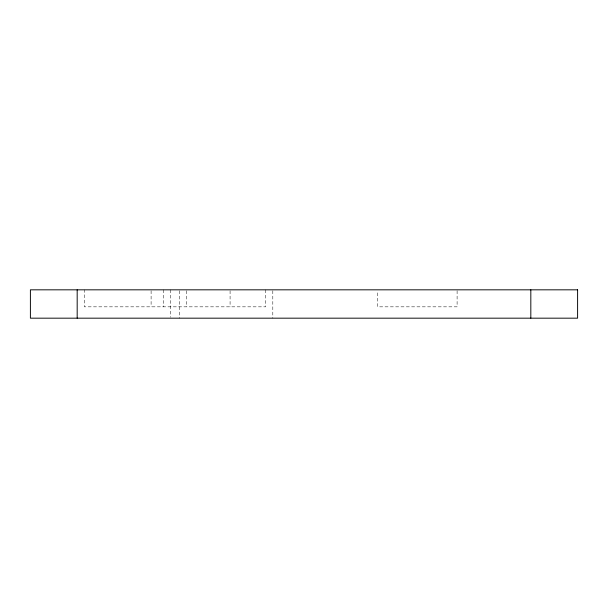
<?xml version="1.0" encoding="UTF-8"?>
<svg xmlns="http://www.w3.org/2000/svg" width="608" height="608" viewBox="0 0 608 608"><rect width="100%" height="100%" fill="white"/><g stroke="black" fill="none" stroke-linecap="round" stroke-linejoin="round"><path stroke-width="0.46" stroke-dasharray="3.04 2.28" d="M457.102 290.768L457.102 306.835L377.712 306.835L377.712 290.768M272.81 290.768L272.81 318.174M265.711 289.826L265.711 306.835L84.284 306.835L84.284 289.826M230.082 290.768L230.082 306.835M186.352 290.768L186.352 306.835M179.246 290.768L179.246 318.174M170.742 289.826L170.742 317.232M163.643 289.826L163.643 306.835M151.103 290.768L151.103 306.835"/><path stroke-width="0.91" d="M530.822 289.826L530.822 318.174M77.178 289.826L77.178 318.174M577.6 289.826L30.4 289.826L30.4 318.174L577.6 318.174L577.6 289.826"/></g></svg>
